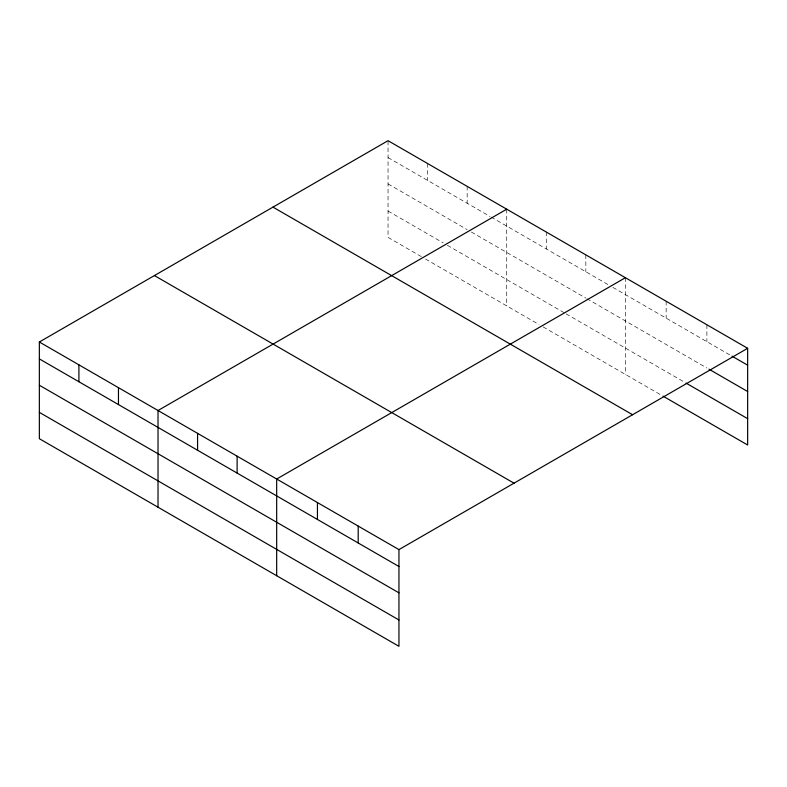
<?xml version="1.0" encoding="UTF-8"?>
<svg xmlns="http://www.w3.org/2000/svg" width="787" height="787" viewBox="0 0 787 787"><rect width="100%" height="100%" fill="white"/><g stroke="black" fill="none" stroke-linecap="round" stroke-linejoin="round"><path stroke-width="0.59" stroke-dasharray="3.94 2.95" d="M388.05 157.577L490.065 216.474M491.108 217.074L608.735 284.983M612.896 287.393L730.926 355.537M388.05 183.912L467.163 229.588M471.324 231.998L585.833 298.106M586.876 298.706L706.893 368.001M388.05 211.054L443.219 242.898M447.39 245.308L565.017 313.216M566.05 313.816L684.956 382.462M421.36 256.621L388.05 237.389L388.05 140.686M425.531 259.021L538.987 324.529M543.158 326.93L661.965 395.527M706.893 324.765L706.893 341.656M666.146 301.234L666.146 318.135M625.39 277.703L625.39 374.405M585.833 254.87L585.833 271.761M546.276 232.027L546.276 248.928M506.72 209.194L506.72 305.897M467.163 186.352L467.163 203.253M427.607 163.519L427.607 180.42"/><path stroke-width="1.18" d="M398.95 592.847L398.95 549.611L39.35 342.001L39.35 438.703L398.95 646.314L398.95 592.847L39.35 385.237M663.008 396.127L747.65 444.999L747.65 348.297L388.05 140.686L39.35 342.001M506.72 209.194L158.02 410.519L158.02 507.222M625.39 277.703L276.68 479.027L276.68 575.73M398.95 549.611L747.65 348.297M731.979 356.137L747.65 365.188M708.989 369.201L747.65 391.523M685.998 383.062L747.65 418.664M272.981 207.119L632.581 414.729M154.419 275.568L514.019 483.179M39.35 358.902L398.95 566.512M39.35 412.368L398.95 619.979M358.193 526.09L358.193 542.981M317.436 502.559L317.436 519.45M237.123 456.194L237.123 473.085M197.576 433.352L197.576 450.253M118.463 387.676L118.463 404.577M78.907 364.843L78.907 381.734"/></g></svg>
